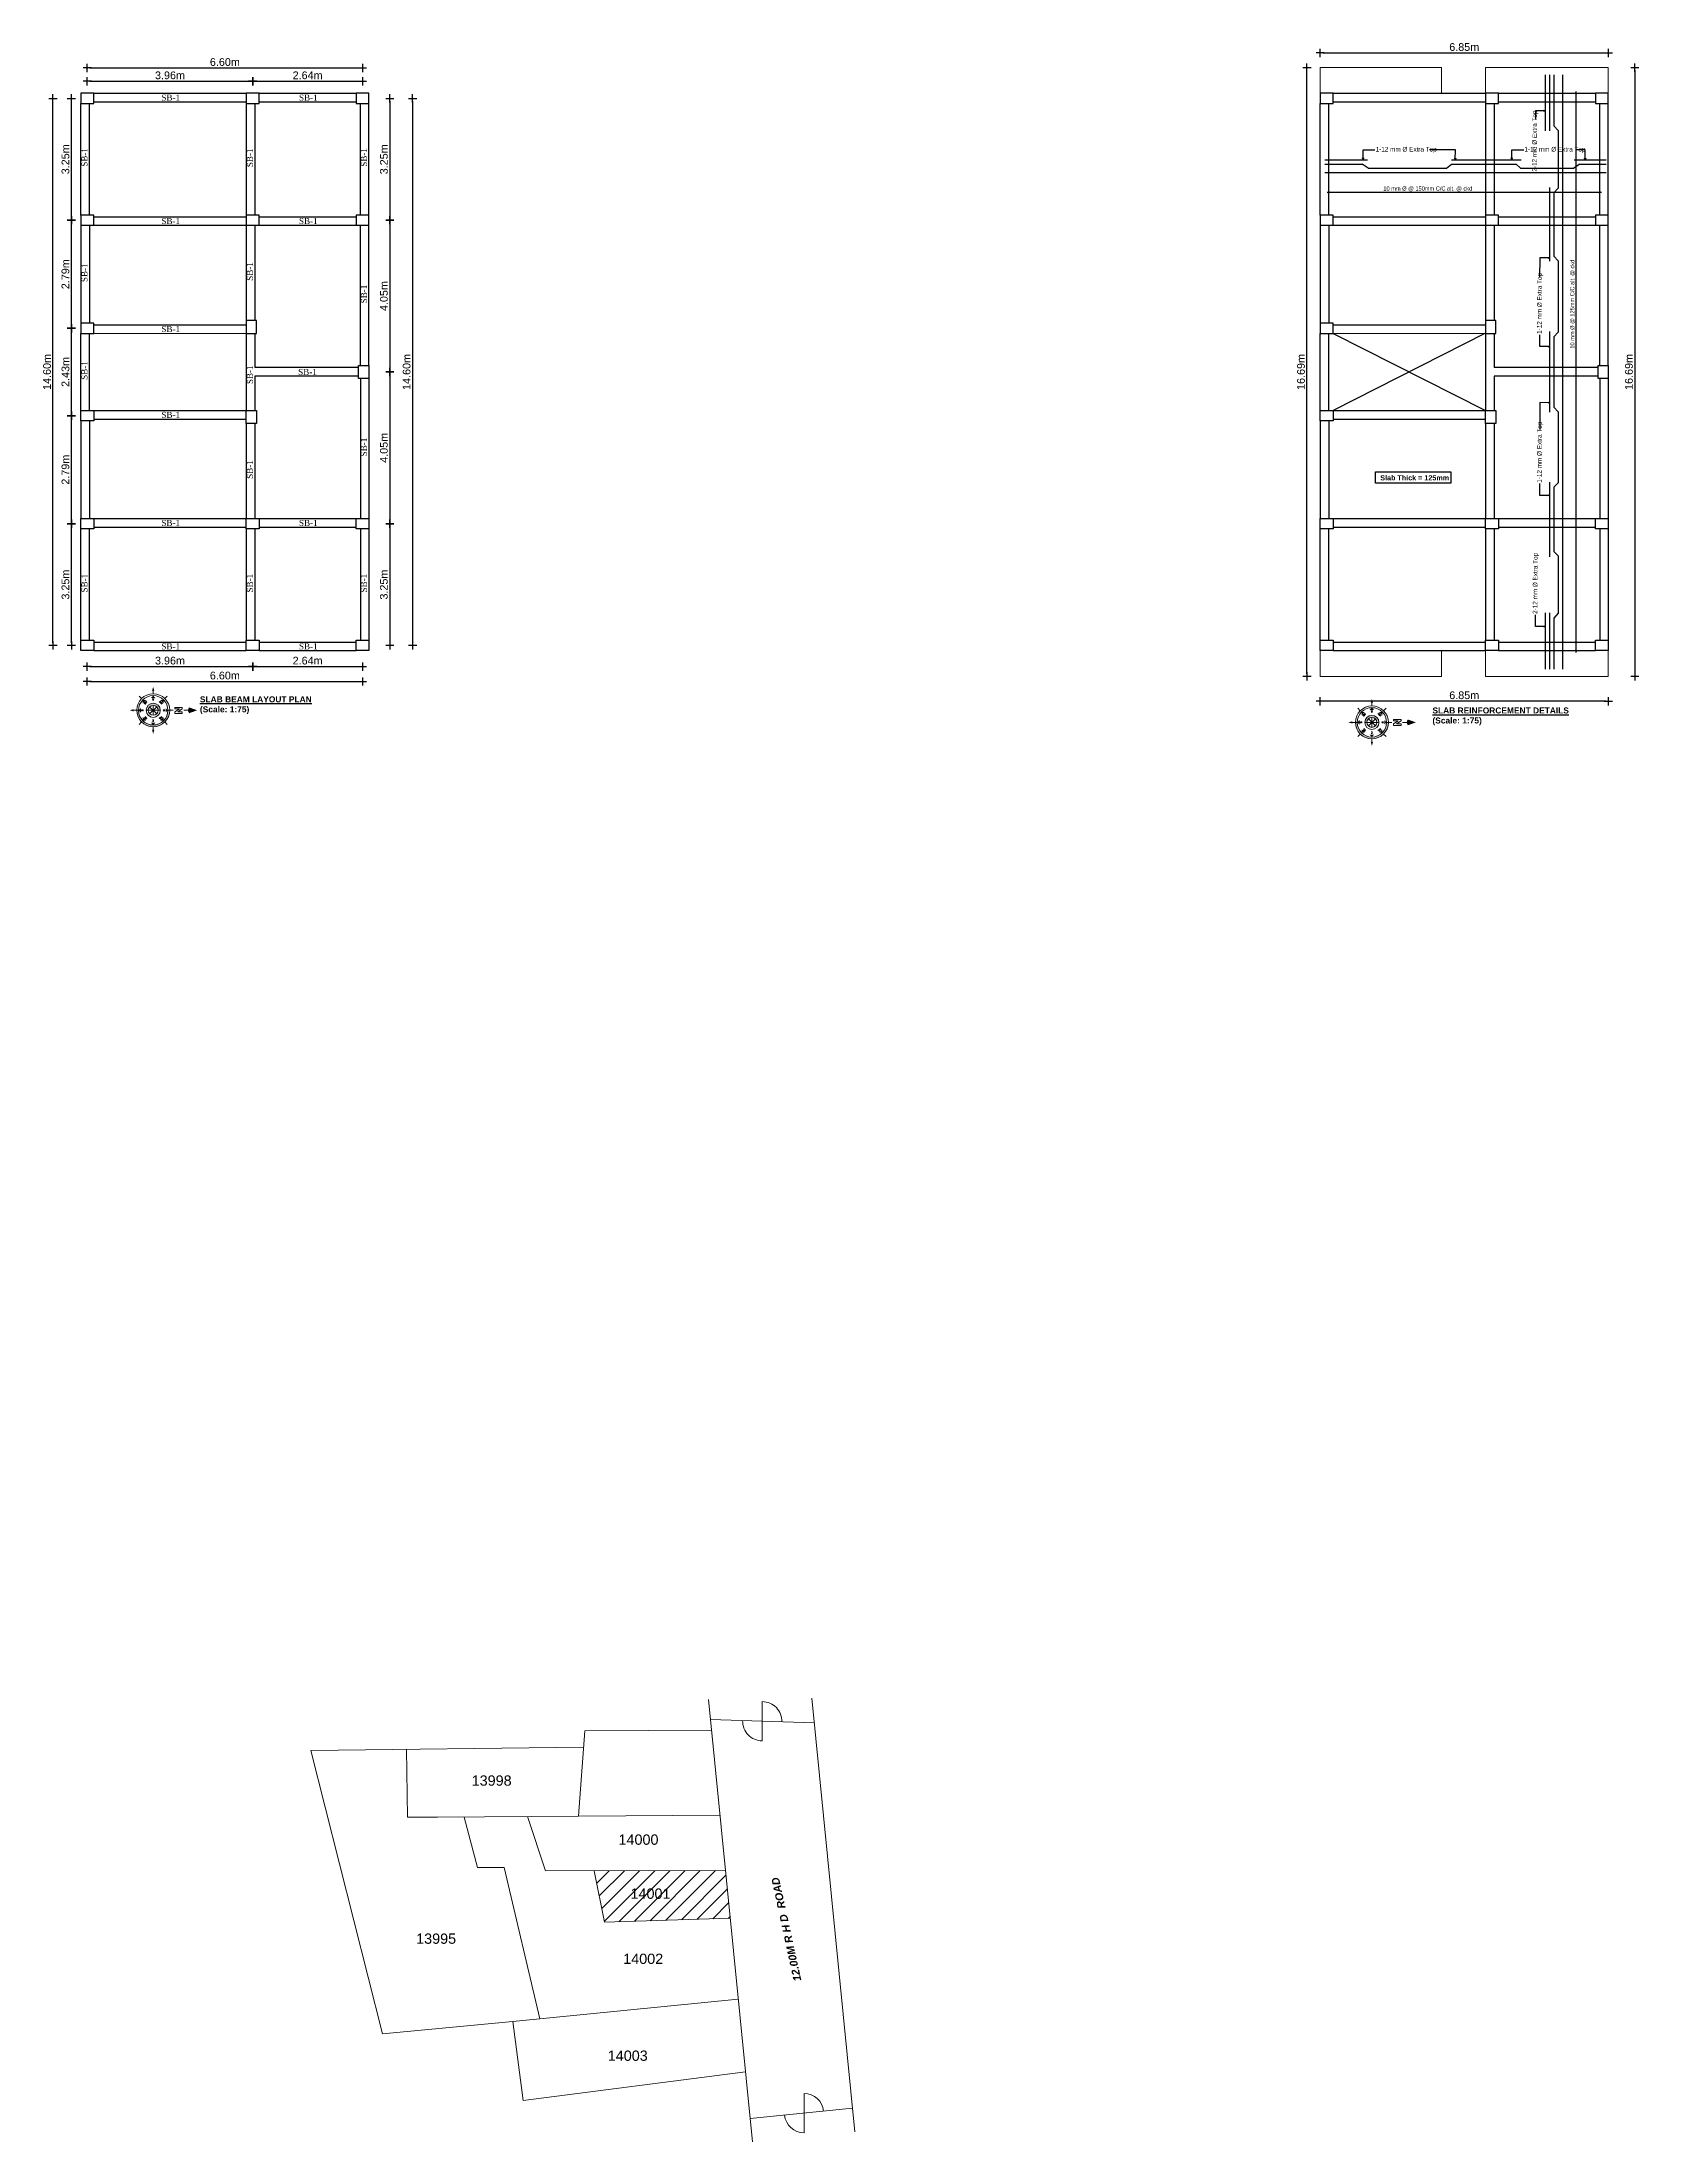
# Model space of a CAD drawing. Header units: inches. Extents: x -100787 to 3653, y -96809 to -8632.
# Drawn here: x -69954 to -68092, y -94004 to -91555 of the extents above; entities that cross this region are included whole.
import ezdxf
from ezdxf.enums import TextEntityAlignment as Align

# ---------------------------------------------------------------- set-up
doc = ezdxf.new("R2010")
doc.units = ezdxf.units.IN
doc.header["$MEASUREMENT"] = 0
doc.header["$PDMODE"] = 99
for name, color, linetype in [('CAPTION', 7, 'Continuous'), ('RCC', 6, 'Continuous'), ('Rod', 1, 'Continuous'), ('TEX', 7, 'Continuous'), ('wall', 3, 'Continuous')]:
    doc.layers.add(name, color=color, linetype=linetype)
for name, color, linetype, lineweight in [('Colour 09', 210, 'Continuous', 9), ('DIM', 7, 'Continuous', 15), ('SB', 5, 'Continuous', 13)]:
    doc.layers.add(name, color=color, linetype=linetype, lineweight=lineweight)
doc.styles.add('ARIAL', font='arial.ttf')
doc.styles.add('CAPTION', font='GOTHIC.TTF', dxfattribs={"height": 100})
doc.styles.add('DIMTXT', font='arial.ttf', dxfattribs={"height": 6})
doc.styles.add('ROMANS', font='romans')
doc.styles.get("Standard").update_dxf_attribs({"font": 'ARIALN.TTF'})
doc.dimstyles.new('3-8', dxfattribs={"dimscale": 1.5, "dimtxt": 6, "dimasz": 2, "dimexe": 0.18, "dimexo": 6, "dimgap": 0, "dimtad": 0, "dimdec": 0, "dimzin": 3, "dimdsep": 46, "dimlunit": 3, "dimtxsty": 'ARIAL', "dimblk": 'DD', "dimcen": 1, "dimse1": 1, "dimse2": 1, "dimclrd": 256, "dimclrt": 256, "dimadec": 0, "dimazin": 0, "dimtfac": 0.5, "dimtdec": 0, "dimtmove": 2, "dimatfit": 0, "dimfxl": 0.18, "dimtvp": 0.75, "dimfrac": 1, "dimtolj": 1, "dimtzin": 0, "dimarcsym": 0})
doc.dimstyles.new('_30', dxfattribs={"dimscale": 0.4, "dimtxt": 7, "dimasz": 5, "dimexe": 6, "dimexo": 2, "dimgap": 2, "dimtad": 1, "dimdec": 0, "dimzin": 3, "dimdsep": 46, "dimlunit": 3, "dimtxsty": 'Standard', "dimblk": 'OBLIQUE', "dimcen": 0, "dimdle": 5, "dimclrt": 7, "dimazin": 0, "dimtfac": 0.0375, "dimtdec": 0, "dimtofl": 0, "dimtmove": 0, "dimatfit": 3, "dimldrblk": 'OPEN30', "dimfxl": 6, "dimtvp": 0.8, "dimtolj": 1, "dimtzin": 0, "dimlwe": -1, "dimarcsym": 0})

# ---------------------------------------------------------------- blocks, each defined once
blk = doc.blocks.new('A$C154754DE')
at = {"layer": 'RCC'}
for p, q in [((0, 12), (15, 12)), ((0, 0), (0, 12)), ((15, 12), (15, 0)), ((15, 0), (0, 0))]:
    blk.add_line(p, q, dxfattribs=at)
blk = doc.blocks.new('_Oblique')
at = {"color": 0, "linetype": 'ByBlock', "lineweight": -2}
blk.add_line((-0.5, -0.5), (0.5, 0.5), dxfattribs=at)
blk = doc.blocks.new('_Open30')
at = {"color": 0, "linetype": 'ByBlock', "lineweight": -2}
for p, q in [((-1, 0.3), (0, 0)), ((0, 0), (-1, -0.3)), ((0, 0), (-1, 0))]:
    blk.add_line(p, q, dxfattribs=at)
blk = doc.blocks.new('*D600')
at = {"layer": 'Defpoints', "color": 0}
for p in [(-68453.4, -91714.1), (-68137.4, -91714.1), (-68137.4, -91730.4)]:
    blk.add_point(p, dxfattribs=at)
at = {"layer": 'DIM', "color": 0}
for p, q in [((-68453.4, -91714.9), (-68453.4, -91732.8)), ((-68137.4, -91714.9), (-68137.4, -91732.8))]:
    blk.add_line(p, q, dxfattribs=at)
at = {"layer": 'DIM', "color": 0, "lineweight": -2}
blk.add_line((-68455.4, -91730.4), (-68135.4, -91730.4), dxfattribs=at)
at = {"layer": 'DIM', "color": 0, "lineweight": -2, "xscale": 2, "yscale": 2, "zscale": 2, "rotation": 180}
blk.add_blockref('_Oblique', (-68453.4, -91730.4), dxfattribs=at)
at = {"layer": 'DIM', "color": 0, "lineweight": -2, "xscale": 2, "yscale": 2, "zscale": 2}
blk.add_blockref('_Oblique', (-68137.4, -91730.4), dxfattribs=at)
at = {"layer": 'DIM', "color": 7, "insert": (-68337.9, -91726.4), "char_height": 2.8, "attachment_point": 5}
blk.add_mtext('\\A1;{\\H1.714x;10 mm %%C @ 150mm C/C alt. @ ckd}', dxfattribs=at)
blk = doc.blocks.new('*D601')
at = {"layer": 'Defpoints', "color": 0}
for p in [(-68174.4, -91614.9), (-68164.9, -91614.9), (-68173.9, -92264.9)]:
    blk.add_point(p, dxfattribs=at)
at = {"layer": 'DIM', "color": 0}
for p, q in [((-68173.6, -91614.9), (-68162.5, -91614.9)), ((-68173.1, -92264.9), (-68162.5, -92264.9))]:
    blk.add_line(p, q, dxfattribs=at)
at = {"layer": 'DIM', "color": 0, "lineweight": -2}
blk.add_line((-68164.9, -92266.9), (-68164.9, -91612.9), dxfattribs=at)
at = {"layer": 'DIM', "color": 0, "lineweight": -2, "xscale": 2, "yscale": 2, "zscale": 2}
for p, rotation in [((-68164.9, -91614.9), 90), ((-68164.9, -92264.9), 270)]:
    blk.add_blockref('_Oblique', p, dxfattribs=dict(at, rotation=rotation))
at = {"layer": 'DIM', "color": 7, "insert": (-68168.9, -91860.9), "char_height": 2.8, "attachment_point": 5, "rotation": 90}
blk.add_mtext('\\A1;{\\H1.714x;10 mm %%C @ 125mm C/C alt. @ ckd}', dxfattribs=at)
blk = doc.blocks.new('DD')
for p, q in [((-1.6, 0), (1.6, 0)), ((0, 1.6), (0, -1.6))]:
    blk.add_line(p, q)
at = {"const_width": 0.3}
blk.add_lwpolyline([(-0.15, 0, 1), (0.15, 0, 1)], format="xyb", close=True, dxfattribs=at)
blk = doc.blocks.new('*D609')
at = {"layer": 'Defpoints', "color": 0}
for p in [(-68127.4, -91567.9), (-68463.4, -91584.9), (-68127.4, -91584.9)]:
    blk.add_point(p, dxfattribs=at)
at = {"layer": 'Rod', "lineweight": -2}
blk.add_line((-68460.4, -91567.9), (-68130.4, -91567.9), dxfattribs=at)
at = {"layer": 'Rod', "lineweight": -2, "xscale": 3, "yscale": 3, "zscale": 3, "rotation": 180}
blk.add_blockref('DD', (-68463.4, -91567.9), dxfattribs=at)
at = {"layer": 'Rod', "lineweight": -2, "xscale": 3, "yscale": 3, "zscale": 3}
blk.add_blockref('DD', (-68127.4, -91567.9), dxfattribs=at)
at = {"layer": 'Rod', "insert": (-68295.4, -91561), "char_height": 9, "attachment_point": 5, "style": 'ARIAL'}
blk.add_mtext('\\A1;6.85m', dxfattribs=at)
blk = doc.blocks.new('*D610')
at = {"layer": 'Defpoints', "color": 0}
for p in [(-68127.4, -91584.9), (-68127.4, -92294.9), (-68096.4, -92294.9)]:
    blk.add_point(p, dxfattribs=at)
at = {"layer": 'Rod', "lineweight": -2}
blk.add_line((-68096.4, -91587.9), (-68096.4, -92291.9), dxfattribs=at)
at = {"layer": 'Rod', "lineweight": -2, "xscale": 3, "yscale": 3, "zscale": 3}
for p, rotation in [((-68096.4, -91584.9), 90), ((-68096.4, -92294.9), 270)]:
    blk.add_blockref('DD', p, dxfattribs=dict(at, rotation=rotation))
at = {"layer": 'Rod', "insert": (-68103.3, -91939.9), "char_height": 9, "attachment_point": 5, "rotation": 90, "style": 'ARIAL'}
blk.add_mtext('\\A1;16.69m', dxfattribs=at)
blk = doc.blocks.new('*D611')
at = {"layer": 'Defpoints', "color": 0}
for p in [(-68463.4, -92294.9), (-68127.4, -92294.9), (-68463.4, -92323.9)]:
    blk.add_point(p, dxfattribs=at)
at = {"layer": 'Rod', "lineweight": -2}
blk.add_line((-68130.4, -92323.9), (-68460.4, -92323.9), dxfattribs=at)
at = {"layer": 'Rod', "lineweight": -2, "xscale": 3, "yscale": 3, "zscale": 3, "rotation": 180}
blk.add_blockref('DD', (-68463.4, -92323.9), dxfattribs=at)
at = {"layer": 'Rod', "lineweight": -2, "xscale": 3, "yscale": 3, "zscale": 3}
blk.add_blockref('DD', (-68127.4, -92323.9), dxfattribs=at)
at = {"layer": 'Rod', "insert": (-68295.4, -92317), "char_height": 9, "attachment_point": 5, "style": 'ARIAL'}
blk.add_mtext('\\A1;6.85m', dxfattribs=at)
blk = doc.blocks.new('*D592')
at = {"layer": 'Defpoints', "color": 0}
for p in [(-68478.9, -91584.9), (-68463.4, -91584.9), (-68463.4, -92294.9)]:
    blk.add_point(p, dxfattribs=at)
at = {"layer": 'Rod', "lineweight": -2}
blk.add_line((-68478.9, -92291.9), (-68478.9, -91587.9), dxfattribs=at)
at = {"layer": 'Rod', "lineweight": -2, "xscale": 3, "yscale": 3, "zscale": 3}
for p, rotation in [((-68478.9, -91584.9), 90), ((-68478.9, -92294.9), 270)]:
    blk.add_blockref('DD', p, dxfattribs=dict(at, rotation=rotation))
at = {"layer": 'Rod', "insert": (-68485.8, -91939.9), "char_height": 9, "attachment_point": 5, "rotation": 90, "style": 'ARIAL'}
blk.add_mtext('\\A1;16.69m', dxfattribs=at)
blk = doc.blocks.new('*D651')
at = {"layer": 'Defpoints', "color": 0}
for p in [(-69594.5, -91620.9), (-69594.5, -91762.9), (-69548.5, -91762.9)]:
    blk.add_point(p, dxfattribs=at)
at = {"layer": 'Rod', "lineweight": -2}
blk.add_line((-69548.5, -91623.9), (-69548.5, -91759.9), dxfattribs=at)
at = {"layer": 'Rod', "lineweight": -2, "xscale": 3, "yscale": 3, "zscale": 3}
for p, rotation in [((-69548.5, -91620.9), 90), ((-69548.5, -91762.9), 270)]:
    blk.add_blockref('DD', p, dxfattribs=dict(at, rotation=rotation))
at = {"layer": 'Rod', "insert": (-69555.4, -91691.9), "char_height": 9, "attachment_point": 5, "rotation": 90, "style": 'ARIAL'}
blk.add_mtext('\\A1;3.25m', dxfattribs=at)
blk = doc.blocks.new('*D652')
at = {"layer": 'Defpoints', "color": 0}
for p in [(-69594.5, -91762.9), (-69594.5, -91939.9), (-69548.5, -91939.9)]:
    blk.add_point(p, dxfattribs=at)
at = {"layer": 'Rod', "lineweight": -2}
blk.add_line((-69548.5, -91765.9), (-69548.5, -91936.9), dxfattribs=at)
at = {"layer": 'Rod', "lineweight": -2, "xscale": 3, "yscale": 3, "zscale": 3}
for p, rotation in [((-69548.5, -91762.9), 90), ((-69548.5, -91939.9), 270)]:
    blk.add_blockref('DD', p, dxfattribs=dict(at, rotation=rotation))
at = {"layer": 'Rod', "insert": (-69555.4, -91851.4), "char_height": 9, "attachment_point": 5, "rotation": 90, "style": 'ARIAL'}
blk.add_mtext('\\A1;4.05m', dxfattribs=at)
blk = doc.blocks.new('*D653')
at = {"layer": 'Defpoints', "color": 0}
for p in [(-69594.5, -91939.9), (-69594.5, -92116.9), (-69548.5, -92116.9)]:
    blk.add_point(p, dxfattribs=at)
at = {"layer": 'Rod', "lineweight": -2}
blk.add_line((-69548.5, -91942.9), (-69548.5, -92113.9), dxfattribs=at)
at = {"layer": 'Rod', "lineweight": -2, "xscale": 3, "yscale": 3, "zscale": 3}
for p, rotation in [((-69548.5, -91939.9), 90), ((-69548.5, -92116.9), 270)]:
    blk.add_blockref('DD', p, dxfattribs=dict(at, rotation=rotation))
at = {"layer": 'Rod', "insert": (-69555.4, -92028.4), "char_height": 9, "attachment_point": 5, "rotation": 90, "style": 'ARIAL'}
blk.add_mtext('\\A1;4.05m', dxfattribs=at)
blk = doc.blocks.new('*D654')
at = {"layer": 'Defpoints', "color": 0}
for p in [(-69594.5, -92116.9), (-69594.5, -92258.9), (-69548.5, -92258.9)]:
    blk.add_point(p, dxfattribs=at)
at = {"layer": 'Rod', "lineweight": -2}
blk.add_line((-69548.5, -92119.9), (-69548.5, -92255.9), dxfattribs=at)
at = {"layer": 'Rod', "lineweight": -2, "xscale": 3, "yscale": 3, "zscale": 3}
for p, rotation in [((-69548.5, -92116.9), 90), ((-69548.5, -92258.9), 270)]:
    blk.add_blockref('DD', p, dxfattribs=dict(at, rotation=rotation))
at = {"layer": 'Rod', "insert": (-69555.4, -92187.9), "char_height": 9, "attachment_point": 5, "rotation": 90, "style": 'ARIAL'}
blk.add_mtext('\\A1;3.25m', dxfattribs=at)
blk = doc.blocks.new('*D655')
at = {"layer": 'Defpoints', "color": 0}
for p in [(-69594.5, -91620.9), (-69594.5, -92258.9), (-69522, -92258.9)]:
    blk.add_point(p, dxfattribs=at)
at = {"layer": 'Rod', "lineweight": -2}
blk.add_line((-69522, -91623.9), (-69522, -92255.9), dxfattribs=at)
at = {"layer": 'Rod', "lineweight": -2, "xscale": 3, "yscale": 3, "zscale": 3}
for p, rotation in [((-69522, -91620.9), 90), ((-69522, -92258.9), 270)]:
    blk.add_blockref('DD', p, dxfattribs=dict(at, rotation=rotation))
at = {"layer": 'Rod', "insert": (-69528.9, -91939.9), "char_height": 9, "attachment_point": 5, "rotation": 90, "style": 'ARIAL'}
blk.add_mtext('\\A1;14.60m', dxfattribs=at)
blk = doc.blocks.new('*D662')
at = {"layer": 'Defpoints', "color": 0}
for p in [(-69919.9, -92116.9), (-69880.4, -92116.9), (-69880.4, -92258.9)]:
    blk.add_point(p, dxfattribs=at)
at = {"layer": 'Rod', "lineweight": -2}
blk.add_line((-69919.9, -92255.9), (-69919.9, -92119.9), dxfattribs=at)
at = {"layer": 'Rod', "lineweight": -2, "xscale": 3, "yscale": 3, "zscale": 3}
for p, rotation in [((-69919.9, -92116.9), 90), ((-69919.9, -92258.9), 270)]:
    blk.add_blockref('DD', p, dxfattribs=dict(at, rotation=rotation))
at = {"layer": 'Rod', "insert": (-69926.8, -92187.9), "char_height": 9, "attachment_point": 5, "rotation": 90, "style": 'ARIAL'}
blk.add_mtext('\\A1;3.25m', dxfattribs=at)
blk = doc.blocks.new('*D663')
at = {"layer": 'Defpoints', "color": 0}
for p in [(-69919.9, -91990.9), (-69880.4, -91990.9), (-69880.4, -92116.9)]:
    blk.add_point(p, dxfattribs=at)
at = {"layer": 'Rod', "lineweight": -2}
blk.add_line((-69919.9, -92113.9), (-69919.9, -91993.9), dxfattribs=at)
at = {"layer": 'Rod', "lineweight": -2, "xscale": 3, "yscale": 3, "zscale": 3}
for p, rotation in [((-69919.9, -91990.9), 90), ((-69919.9, -92116.9), 270)]:
    blk.add_blockref('DD', p, dxfattribs=dict(at, rotation=rotation))
at = {"layer": 'Rod', "insert": (-69926.8, -92053.9), "char_height": 9, "attachment_point": 5, "rotation": 90, "style": 'ARIAL'}
blk.add_mtext('\\A1;2.79m', dxfattribs=at)
blk = doc.blocks.new('*D664')
at = {"layer": 'Defpoints', "color": 0}
for p in [(-69919.9, -91888.9), (-69880.4, -91888.9), (-69880.4, -91990.9)]:
    blk.add_point(p, dxfattribs=at)
at = {"layer": 'Rod', "lineweight": -2}
blk.add_line((-69919.9, -91987.9), (-69919.9, -91891.9), dxfattribs=at)
at = {"layer": 'Rod', "lineweight": -2, "xscale": 3, "yscale": 3, "zscale": 3}
for p, rotation in [((-69919.9, -91888.9), 90), ((-69919.9, -91990.9), 270)]:
    blk.add_blockref('DD', p, dxfattribs=dict(at, rotation=rotation))
at = {"layer": 'Rod', "insert": (-69926.8, -91939.9), "char_height": 9, "attachment_point": 5, "rotation": 90, "style": 'ARIAL'}
blk.add_mtext('\\A1;2.43m', dxfattribs=at)
blk = doc.blocks.new('*D665')
at = {"layer": 'Defpoints', "color": 0}
for p in [(-69919.9, -91762.9), (-69880.4, -91762.9), (-69880.4, -91888.9)]:
    blk.add_point(p, dxfattribs=at)
at = {"layer": 'Rod', "lineweight": -2}
blk.add_line((-69919.9, -91885.9), (-69919.9, -91765.9), dxfattribs=at)
at = {"layer": 'Rod', "lineweight": -2, "xscale": 3, "yscale": 3, "zscale": 3}
for p, rotation in [((-69919.9, -91762.9), 90), ((-69919.9, -91888.9), 270)]:
    blk.add_blockref('DD', p, dxfattribs=dict(at, rotation=rotation))
at = {"layer": 'Rod', "insert": (-69926.8, -91825.9), "char_height": 9, "attachment_point": 5, "rotation": 90, "style": 'ARIAL'}
blk.add_mtext('\\A1;2.79m', dxfattribs=at)
blk = doc.blocks.new('*D666')
at = {"layer": 'Defpoints', "color": 0}
for p in [(-69919.9, -91620.9), (-69880.4, -91620.9), (-69880.4, -91762.9)]:
    blk.add_point(p, dxfattribs=at)
at = {"layer": 'Rod', "lineweight": -2}
blk.add_line((-69919.9, -91759.9), (-69919.9, -91623.9), dxfattribs=at)
at = {"layer": 'Rod', "lineweight": -2, "xscale": 3, "yscale": 3, "zscale": 3}
for p, rotation in [((-69919.9, -91620.9), 90), ((-69919.9, -91762.9), 270)]:
    blk.add_blockref('DD', p, dxfattribs=dict(at, rotation=rotation))
at = {"layer": 'Rod', "insert": (-69926.8, -91691.9), "char_height": 9, "attachment_point": 5, "rotation": 90, "style": 'ARIAL'}
blk.add_mtext('\\A1;3.25m', dxfattribs=at)
blk = doc.blocks.new('*D667')
at = {"layer": 'Defpoints', "color": 0}
for p in [(-69941.4, -91620.9), (-69905.9, -91620.9), (-69905.9, -92258.9)]:
    blk.add_point(p, dxfattribs=at)
at = {"layer": 'Rod', "lineweight": -2}
blk.add_line((-69941.4, -92255.9), (-69941.4, -91623.9), dxfattribs=at)
at = {"layer": 'Rod', "lineweight": -2, "xscale": 3, "yscale": 3, "zscale": 3}
for p, rotation in [((-69941.4, -91620.9), 90), ((-69941.4, -92258.9), 270)]:
    blk.add_blockref('DD', p, dxfattribs=dict(at, rotation=rotation))
at = {"layer": 'Rod', "insert": (-69948.3, -91939.9), "char_height": 9, "attachment_point": 5, "rotation": 90, "style": 'ARIAL'}
blk.add_mtext('\\A1;14.60m', dxfattribs=at)
blk = doc.blocks.new('*D672')
at = {"layer": 'Defpoints', "color": 0}
for p in [(-69708.4, -91600.9), (-69901.4, -91659.9), (-69708.4, -91659.9)]:
    blk.add_point(p, dxfattribs=at)
at = {"layer": 'Rod', "lineweight": -2}
blk.add_line((-69898.4, -91600.9), (-69711.4, -91600.9), dxfattribs=at)
at = {"layer": 'Rod', "lineweight": -2, "xscale": 3, "yscale": 3, "zscale": 3, "rotation": 180}
blk.add_blockref('DD', (-69901.4, -91600.9), dxfattribs=at)
at = {"layer": 'Rod', "lineweight": -2, "xscale": 3, "yscale": 3, "zscale": 3}
blk.add_blockref('DD', (-69708.4, -91600.9), dxfattribs=at)
at = {"layer": 'Rod', "insert": (-69804.9, -91594), "char_height": 9, "attachment_point": 5, "style": 'ARIAL'}
blk.add_mtext('\\A1;3.96m', dxfattribs=at)
blk = doc.blocks.new('*D673')
at = {"layer": 'Defpoints', "color": 0}
for p in [(-69580.4, -91600.9), (-69708.4, -91659.9), (-69580.4, -91659.9)]:
    blk.add_point(p, dxfattribs=at)
at = {"layer": 'Rod', "lineweight": -2}
blk.add_line((-69705.4, -91600.9), (-69583.4, -91600.9), dxfattribs=at)
at = {"layer": 'Rod', "lineweight": -2, "xscale": 3, "yscale": 3, "zscale": 3, "rotation": 180}
blk.add_blockref('DD', (-69708.4, -91600.9), dxfattribs=at)
at = {"layer": 'Rod', "lineweight": -2, "xscale": 3, "yscale": 3, "zscale": 3}
blk.add_blockref('DD', (-69580.4, -91600.9), dxfattribs=at)
at = {"layer": 'Rod', "insert": (-69644.4, -91594), "char_height": 9, "attachment_point": 5, "style": 'ARIAL'}
blk.add_mtext('\\A1;2.64m', dxfattribs=at)
blk = doc.blocks.new('*D671')
at = {"layer": 'Defpoints', "color": 0}
for p in [(-69580.4, -91585.4), (-69901.4, -91659.9), (-69580.4, -91659.9)]:
    blk.add_point(p, dxfattribs=at)
at = {"layer": 'Rod', "lineweight": -2}
blk.add_line((-69898.4, -91585.4), (-69583.4, -91585.4), dxfattribs=at)
at = {"layer": 'Rod', "lineweight": -2, "xscale": 3, "yscale": 3, "zscale": 3, "rotation": 180}
blk.add_blockref('DD', (-69901.4, -91585.4), dxfattribs=at)
at = {"layer": 'Rod', "lineweight": -2, "xscale": 3, "yscale": 3, "zscale": 3}
blk.add_blockref('DD', (-69580.4, -91585.4), dxfattribs=at)
at = {"layer": 'Rod', "insert": (-69740.9, -91578.5), "char_height": 9, "attachment_point": 5, "style": 'ARIAL'}
blk.add_mtext('\\A1;6.60m', dxfattribs=at)
blk = doc.blocks.new('*D677')
at = {"layer": 'Defpoints', "color": 0}
for p in [(-69708.4, -92283.5), (-69901.4, -92342.5), (-69708.4, -92342.5)]:
    blk.add_point(p, dxfattribs=at)
at = {"layer": 'Rod', "lineweight": -2}
blk.add_line((-69898.4, -92283.5), (-69711.4, -92283.5), dxfattribs=at)
at = {"layer": 'Rod', "lineweight": -2, "xscale": 3, "yscale": 3, "zscale": 3, "rotation": 180}
blk.add_blockref('DD', (-69901.4, -92283.5), dxfattribs=at)
at = {"layer": 'Rod', "lineweight": -2, "xscale": 3, "yscale": 3, "zscale": 3}
blk.add_blockref('DD', (-69708.4, -92283.5), dxfattribs=at)
at = {"layer": 'Rod', "insert": (-69804.9, -92276.6), "char_height": 9, "attachment_point": 5, "style": 'ARIAL'}
blk.add_mtext('\\A1;3.96m', dxfattribs=at)
blk = doc.blocks.new('*D678')
at = {"layer": 'Defpoints', "color": 0}
for p in [(-69580.4, -92283.5), (-69708.4, -92342.5), (-69580.4, -92342.5)]:
    blk.add_point(p, dxfattribs=at)
at = {"layer": 'Rod', "lineweight": -2}
blk.add_line((-69705.4, -92283.5), (-69583.4, -92283.5), dxfattribs=at)
at = {"layer": 'Rod', "lineweight": -2, "xscale": 3, "yscale": 3, "zscale": 3, "rotation": 180}
blk.add_blockref('DD', (-69708.4, -92283.5), dxfattribs=at)
at = {"layer": 'Rod', "lineweight": -2, "xscale": 3, "yscale": 3, "zscale": 3}
blk.add_blockref('DD', (-69580.4, -92283.5), dxfattribs=at)
at = {"layer": 'Rod', "insert": (-69644.4, -92276.6), "char_height": 9, "attachment_point": 5, "style": 'ARIAL'}
blk.add_mtext('\\A1;2.64m', dxfattribs=at)
blk = doc.blocks.new('*D679')
at = {"layer": 'Defpoints', "color": 0}
for p in [(-69580.4, -92300.9), (-69901.4, -92342.5), (-69580.4, -92342.5)]:
    blk.add_point(p, dxfattribs=at)
at = {"layer": 'Rod', "lineweight": -2}
blk.add_line((-69898.4, -92300.9), (-69583.4, -92300.9), dxfattribs=at)
at = {"layer": 'Rod', "lineweight": -2, "xscale": 3, "yscale": 3, "zscale": 3, "rotation": 180}
blk.add_blockref('DD', (-69901.4, -92300.9), dxfattribs=at)
at = {"layer": 'Rod', "lineweight": -2, "xscale": 3, "yscale": 3, "zscale": 3}
blk.add_blockref('DD', (-69580.4, -92300.9), dxfattribs=at)
at = {"layer": 'Rod', "insert": (-69740.9, -92294), "char_height": 9, "attachment_point": 5, "style": 'ARIAL'}
blk.add_mtext('\\A1;6.60m', dxfattribs=at)
blk = doc.blocks.new('Anno_North_J_Metric')
at = {"linetype": 'ByBlock', "lineweight": -2}
h = blk.add_hatch(color=0, dxfattribs=at)
h.paths.add_polyline_path([(-4.17, 0), (-4.68, 0, 1), (4.68, 0), (4.17, 0, -1)])
h.paths.add_polyline_path([(1.41, 0), (2, 0, 1), (-2, 0), (-1.41, 0, -1)])
at = {"color": 0, "linetype": 'ByBlock', "lineweight": -2}
for p, q in [((-4.68, 0), (-5.67, 0)), ((-4.68, 0), (-4.17, 0)), ((-3.31, 3.31), (-4.01, 4.01)), ((-1.41, 0), (-2, 0)), ((-1.41, 0), (1.41, 0)), ((1.41, 0), (-1.41, 0)), ((-1, 1), (1, -1)), ((-1, -1), (1, 1)), ((1, -1), (-1, 1)), ((1, 1), (-1, -1)), ((0, 4.68), (0, 5.67)), ((0, 1.41), (0, -1.41)), ((0, -1.41), (0, 1.41)), ((1.41, 0), (2, 0)), ((3.31, 3.31), (4.01, 4.01)), ((4.68, 0), (4.17, 0)), ((4.68, 0), (5.67, 0)), ((6.17, 0.4), (6.17, 0.82)), ((6.17, 0.82), (8.27, 0.82)), ((7.43, 0.4), (6.17, 0.4)), ((6.17, -0.44), (7.43, 0.4)), ((8.27, 0.4), (7.01, -0.44)), ((8.27, 0.82), (8.27, 0.4)), ((8.67, 0), (9.83, 0)), ((-3.31, -3.31), (-4.01, -4.01)), ((0, -4.68), (0, -5.67)), ((3.31, -3.31), (4.01, -4.01)), ((6.17, -0.86), (6.17, -0.44)), ((8.27, -0.86), (6.17, -0.86)), ((7.01, -0.44), (8.27, -0.44)), ((8.27, -0.44), (8.27, -0.86))]:
    blk.add_line(p, q, dxfattribs=at)
for radius in [4.68, 4.17, 2, 1.41]:
    blk.add_circle((0, 0), radius, dxfattribs=at)
for points in [[(-0.33, 5.5), (0, 5.67), (0, 6.67)], [(0, 6.67), (0.33, 5.5), (0, 5.67)], [(-6.67, 0), (-5.5, 0.33), (-5.67, 0)], [(-5.5, -0.33), (-5.67, 0), (-6.67, 0)], [(-4.17, 0), (-3.5, 0.67), (-3.5, -0.67)], [(-2.95, 2.95), (-2, 2.95), (-2.95, 2)], [(0, 4.17), (0.67, 3.5), (-0.67, 3.5)], [(2.95, 2.95), (2.95, 2), (2, 2.95)], [(4.17, 0), (3.5, -0.67), (3.5, 0.67)], [(12.5, 0), (10.17, 0.83), (9.83, 0)], [(9.83, 0), (10.17, -0.83), (12.5, 0)], [(-2.95, -2.95), (-2.95, -2), (-2, -2.95)], [(0, -4.17), (-0.67, -3.5), (0.67, -3.5)], [(0, -6.67), (-0.33, -5.5), (0, -5.67)], [(0.33, -5.5), (0, -5.67), (0, -6.67)], [(2.95, -2.95), (2, -2.95), (2.95, -2)]]:
    blk.add_solid(points, dxfattribs=at)
at = {"color": 0, "linetype": 'ByBlock', "lineweight": -2, "style": 'ROMANS'}
for s, rotation, p in [('S', 270, (-3.33, 0)), ('SW', 45, (-2, 2)), ('NW', 315, (2, 2)), ('N', 270, (2.83, 0)), ('SE', 135, (-2, -2)), ('E', 180, (0, -2.67)), ('NE', 225, (2, -2))]:
    blk.add_text(s, height=0.5, rotation=rotation, dxfattribs=at).set_placement(p, align=Align.CENTER)
blk.add_text('W', height=0.5, dxfattribs=at).set_placement((0, 2.83), align=Align.CENTER)

msp = doc.modelspace()

# ---------------------------------------------------------------- hatches: boundary and pattern name
at = {"layer": 'Colour 09'}
h = msp.add_hatch(dxfattribs=at)
h.set_pattern_fill('ANSI31', color=256, scale=100, style=0)
h.paths.add_polyline_path([(-69157.14, -93687.67), (-69310, -93687.91), (-69298, -93748), (-69151.63, -93743.11)])
h.paths.add_polyline_path([(-69265.9, -93705.55), (-69218.19, -93705.55), (-69218.19, -93723.8), (-69265.9, -93723.8)], flags=24)

# ---------------------------------------------------------------- linework, layer by layer
for p, q in [((-69177, -93488), (-69125.66, -94004.21)), ((-69114.14, -93490.61), (-69114.14, -93536.37)), ((-69056.5, -93486.5), (-69006.19, -93992.33)), ((-69328.29, -93624.23), (-69321, -93524.5)), ((-69321, -93524.5), (-69173.42, -93523.99)), ((-69174.67, -93511.47), (-69053.61, -93515.51)), ((-69640.5, -93547.5), (-69322.42, -93543.88)), ((-69557, -93878), (-69640.5, -93547.5)), ((-69528, -93625.5), (-69528.9, -93546.23)), ((-69493, -93625.5), (-69528, -93625.5)), ((-69493, -93625.5), (-69163.58, -93622.96)), ((-69446.25, -93684), (-69461.75, -93625.5)), ((-69388.04, -93624.69), (-69367, -93688)), ((-69318.48, -93624.15), (-69318.48, -93624.15)), ((-69415, -93684), (-69446.25, -93684)), ((-69373.69, -93860.63), (-69415, -93684)), ((-69367, -93688), (-69157.14, -93687.67)), ((-69310, -93687.91), (-69298, -93748)), ((-69298, -93748), (-69151.63, -93743.11)), ((-69404.95, -93863.73), (-69142.23, -93837.6)), ((-69404.95, -93863.73), (-69557, -93878)), ((-69393, -93956), (-69404.95, -93863.73)), ((-69133.79, -93922.43), (-69393, -93956)), ((-69065.29, -93947.63), (-69065.29, -93993.39)), ((-69128.39, -93976.79), (-69008.92, -93964.91))]:
    msp.add_line(p, q, dxfattribs=at)
for centre, start, end in [((-69114.14, -93513.49), 358.08633, 90), ((-69114.14, -93513.49), 178.08633, 270), ((-69065.29, -93970.51), 5.67982, 90), ((-69065.29, -93970.51), 185.67982, 270)]:
    msp.add_arc(centre, 22.88, start, end, dxfattribs=at)
at = {"layer": 'Rod'}
for p, q in [((-68200.88, -91593.38), (-68200.88, -91658.88)), ((-68195.88, -91593.38), (-68195.88, -91658.88)), ((-68190.88, -91593.38), (-68190.88, -91652.88)), ((-68180.88, -91593.38), (-68180.88, -92286.38)), ((-68185.88, -91658.38), (-68190.88, -91652.88)), ((-68185.88, -91658.38), (-68185.88, -91725.38)), ((-68457.88, -91692.38), (-68408.38, -91692.38)), ((-68310.38, -91692.38), (-68228.88, -91692.38)), ((-68167.38, -91692.38), (-68129.88, -91692.38)), ((-68457.88, -91697.38), (-68414.38, -91697.38)), ((-68457.88, -91707.38), (-68129.88, -91707.38)), ((-68407.64, -91702.38), (-68414.38, -91697.38)), ((-68407.64, -91702.38), (-68316.16, -91702.38)), ((-68316.16, -91702.38), (-68310.38, -91697.38)), ((-68310.38, -91697.38), (-68234.88, -91697.38)), ((-68229.66, -91702.38), (-68234.88, -91697.38)), ((-68229.66, -91702.38), (-68168.14, -91702.38)), ((-68168.14, -91702.38), (-68161.38, -91697.38)), ((-68161.38, -91697.38), (-68129.88, -91697.38)), ((-68195.88, -91724.88), (-68195.88, -91810.88)), ((-68185.88, -91725.38), (-68190.88, -91730.88)), ((-68190.88, -91730.88), (-68190.88, -91804.88)), ((-68185.88, -91810.38), (-68190.88, -91804.88)), ((-68185.88, -91810.38), (-68185.88, -91893.38)), ((-68270.42, -91894.81), (-68448.38, -91984.88)), ((-68448.38, -91894.88), (-68270.42, -91984.88)), ((-68195.88, -91892.88), (-68195.88, -91986.88)), ((-68185.88, -91893.38), (-68190.88, -91898.88)), ((-68190.88, -91898.88), (-68190.88, -91980.88)), ((-68185.88, -91986.38), (-68190.88, -91980.88)), ((-68185.88, -91986.38), (-68185.88, -92069.39)), ((-68195.88, -92068.38), (-68195.88, -92155.38)), ((-68185.88, -92069.39), (-68190.88, -92074.38)), ((-68190.88, -92074.38), (-68190.88, -92149.38)), ((-68185.88, -92154.39), (-68190.88, -92149.38)), ((-68185.88, -92154.39), (-68185.88, -92221.38)), ((-68200.88, -92220.88), (-68200.88, -92286.38)), ((-68195.88, -92220.88), (-68195.88, -92286.38)), ((-68185.88, -92221.38), (-68190.88, -92226.88)), ((-68190.88, -92226.88), (-68190.88, -92286.38))]:
    msp.add_line(p, q, dxfattribs=at)
at = {"layer": 'SB'}
for p, q in [((-68463.38, -91614.88), (-68463.38, -91584.88)), ((-68463.38, -91584.88), (-68321.86, -91584.88)), ((-68321.86, -91614.88), (-68321.86, -91584.88)), ((-68270.42, -91584.88), (-68127.38, -91584.88)), ((-68270.42, -91614.88), (-68270.42, -91584.88)), ((-68127.38, -91614.88), (-68127.38, -91584.88)), ((-68463.38, -92264.88), (-68463.38, -92294.88)), ((-68321.86, -92264.88), (-68321.86, -92294.88)), ((-68270.42, -92264.88), (-68270.42, -92294.88)), ((-68127.38, -92264.88), (-68127.38, -92294.88)), ((-68463.38, -92294.88), (-68321.86, -92294.88)), ((-68270.42, -92294.88), (-68127.38, -92294.88))]:
    msp.add_line(p, q, dxfattribs=at)
at = {"layer": 'TEX'}
msp.add_lwpolyline([(-68398.94, -92056.4), (-68311, -92056.4), (-68311, -92069.57), (-68398.94, -92069.57)], close=True, dxfattribs=at)
at = {"layer": 'wall'}
for p, q in [((-69893.88, -91614.88), (-69715.92, -91614.88)), ((-69700.92, -91614.88), (-69587.88, -91614.88)), ((-68448.38, -91614.88), (-68270.42, -91614.88)), ((-68255.42, -91614.88), (-68142.38, -91614.88)), ((-69908.88, -91756.88), (-69908.88, -91626.88)), ((-69898.88, -91756.88), (-69898.88, -91626.88)), ((-69893.88, -91624.88), (-69715.92, -91624.88)), ((-69715.92, -91626.88), (-69715.92, -91756.88)), ((-69705.92, -91626.88), (-69705.92, -91756.88)), ((-69700.92, -91624.88), (-69587.88, -91624.88)), ((-69582.88, -91756.88), (-69582.88, -91626.88)), ((-69572.88, -91756.88), (-69572.88, -91626.88)), ((-68463.38, -91756.88), (-68463.38, -91626.88)), ((-68453.38, -91756.88), (-68453.38, -91626.88)), ((-68448.38, -91624.88), (-68270.42, -91624.88)), ((-68270.42, -91626.88), (-68270.42, -91756.88)), ((-68260.42, -91626.88), (-68260.42, -91756.88)), ((-68255.42, -91624.88), (-68142.38, -91624.88)), ((-68137.38, -91756.88), (-68137.38, -91626.88)), ((-68127.38, -91756.88), (-68127.38, -91626.88)), ((-69908.88, -91768.88), (-69908.88, -91882.88)), ((-69898.88, -91768.89), (-69898.88, -91882.88)), ((-69893.88, -91758.88), (-69715.92, -91758.88)), ((-69893.88, -91768.88), (-69715.92, -91768.88)), ((-69715.92, -91768.88), (-69715.92, -91879.88)), ((-69705.92, -91768.88), (-69705.92, -91879.88)), ((-69700.92, -91758.88), (-69587.88, -91758.88)), ((-69700.92, -91768.88), (-69587.88, -91768.88)), ((-69582.88, -91932.38), (-69582.88, -91768.88)), ((-69572.88, -91932.38), (-69572.88, -91768.88)), ((-68463.38, -91768.88), (-68463.38, -91882.88)), ((-68453.38, -91768.89), (-68453.38, -91882.88)), ((-68448.38, -91758.88), (-68270.42, -91758.88)), ((-68448.38, -91768.88), (-68270.42, -91768.88)), ((-68270.42, -91768.88), (-68270.42, -91879.88)), ((-68260.42, -91768.88), (-68260.42, -91879.88)), ((-68255.42, -91758.88), (-68142.38, -91758.88)), ((-68255.42, -91768.88), (-68142.38, -91768.88)), ((-68137.38, -91932.38), (-68137.38, -91768.88)), ((-68127.38, -91932.38), (-68127.38, -91768.88)), ((-69893.89, -91884.88), (-69715.92, -91884.81)), ((-68448.39, -91884.88), (-68270.42, -91884.81)), ((-69908.88, -91984.88), (-69908.88, -91894.88)), ((-69898.88, -91984.88), (-69898.88, -91894.88)), ((-69893.88, -91894.88), (-69715.92, -91894.81)), ((-69715.92, -91894.81), (-69715.92, -91984.88)), ((-69705.92, -91894.81), (-69705.92, -91934.88)), ((-68463.38, -91984.88), (-68463.38, -91894.88)), ((-68453.38, -91984.88), (-68453.38, -91894.88)), ((-68448.38, -91894.88), (-68270.42, -91894.81)), ((-68270.42, -91894.81), (-68270.42, -91984.88)), ((-68260.42, -91894.81), (-68260.42, -91934.88)), ((-69715.92, -91934.88), (-69715.92, -91934.88)), ((-69584.88, -91934.88), (-69705.92, -91934.88)), ((-68270.42, -91934.88), (-68270.42, -91934.88)), ((-68139.38, -91934.88), (-68260.42, -91934.88)), ((-69705.92, -91944.88), (-69705.92, -91984.88)), ((-69584.88, -91944.88), (-69705.92, -91944.88)), ((-69582.89, -91947.38), (-69582.88, -92110.88)), ((-69572.89, -91947.38), (-69572.88, -92110.88)), ((-68260.42, -91944.88), (-68260.42, -91984.88)), ((-68139.38, -91944.88), (-68260.42, -91944.88)), ((-68137.39, -91947.38), (-68137.38, -92110.88)), ((-68127.39, -91947.38), (-68127.38, -92110.88)), ((-69893.88, -91984.88), (-69715.92, -91984.88)), ((-68448.38, -91984.88), (-68270.42, -91984.88)), ((-69908.88, -91996.88), (-69908.93, -92110.88)), ((-69898.88, -91996.89), (-69898.93, -92110.88)), ((-69893.88, -91994.88), (-69715.92, -91994.88)), ((-69715.92, -91999.88), (-69715.92, -92110.89)), ((-69705.92, -91999.88), (-69705.92, -92110.89)), ((-68463.38, -91996.88), (-68463.43, -92110.88)), ((-68453.38, -91996.89), (-68453.43, -92110.88)), ((-68448.38, -91994.88), (-68270.42, -91994.88)), ((-68270.42, -91999.88), (-68270.42, -92110.89)), ((-68260.42, -91999.88), (-68260.42, -92110.89)), ((-69893.88, -92110.89), (-69715.92, -92110.89)), ((-69700.92, -92110.89), (-69587.88, -92110.89)), ((-68448.38, -92110.89), (-68270.42, -92110.89)), ((-68255.42, -92110.89), (-68142.38, -92110.89)), ((-69908.88, -92252.88), (-69908.88, -92122.88)), ((-69898.88, -92252.88), (-69898.88, -92122.88)), ((-69893.88, -92120.89), (-69715.92, -92120.89)), ((-69715.92, -92122.88), (-69715.92, -92252.88)), ((-69705.92, -92122.88), (-69705.92, -92252.88)), ((-69700.92, -92120.89), (-69587.88, -92120.89)), ((-69582.88, -92122.88), (-69582.88, -92252.88)), ((-69572.88, -92122.88), (-69572.88, -92252.88)), ((-68463.38, -92252.88), (-68463.38, -92122.88)), ((-68453.38, -92252.88), (-68453.38, -92122.88)), ((-68448.38, -92120.89), (-68270.42, -92120.89)), ((-68270.42, -92122.88), (-68270.42, -92252.88)), ((-68260.42, -92122.88), (-68260.42, -92252.88)), ((-68255.42, -92120.89), (-68142.38, -92120.89)), ((-68137.38, -92122.88), (-68137.38, -92252.88)), ((-68127.38, -92122.88), (-68127.38, -92252.88)), ((-69893.88, -92254.88), (-69715.92, -92254.88)), ((-69700.92, -92254.88), (-69587.88, -92254.88)), ((-68448.38, -92254.88), (-68270.42, -92254.88)), ((-68255.42, -92254.88), (-68142.38, -92254.88)), ((-69893.88, -92264.88), (-69715.92, -92264.88)), ((-69700.92, -92264.88), (-69587.88, -92264.88)), ((-68448.38, -92264.88), (-68270.42, -92264.88)), ((-68255.42, -92264.88), (-68142.38, -92264.88))]:
    msp.add_line(p, q, dxfattribs=at)

# ---------------------------------------------------------------- block references
at = {"layer": 'DIM', "ltscale": 500000, "xscale": 4.107415312464582, "yscale": 4.107415312464582, "zscale": 4.107415327752908}
for p in [(-69824.5, -92334.5), (-68403.11, -92348.58)]:
    msp.add_blockref('Anno_North_J_Metric', p, dxfattribs=at)
at = {"layer": 'RCC', "xscale": -1}
for p, rotation in [((-69908.88, -91614.88), 180), ((-69715.92, -91614.88), 180), ((-69587.88, -91614.88), 180), ((-68463.38, -91614.88), 180), ((-68270.42, -91614.88), 180), ((-68142.38, -91614.88), 180), ((-69908.88, -91756.88), 180.0249999999743), ((-69715.92, -91756.88), 180), ((-69587.88, -91756.88), 180), ((-68463.38, -91756.88), 180.0249999999743), ((-68270.42, -91756.88), 180), ((-68142.38, -91756.88), 180), ((-69908.88, -91882.88), 180), ((-69715.92, -91894.88), 270.0248705738387), ((-68463.38, -91882.88), 180), ((-68270.42, -91894.88), 270.0248705738387)]:
    msp.add_blockref('A$C154754DE', p, dxfattribs=dict(at, rotation=rotation))
at = {"layer": 'RCC'}
for p, rotation in [((-69584.88, -91932.38), 269.9751294261613), ((-68139.38, -91932.38), 269.9751294261613), ((-69715.92, -91984.88), 269.9751294261613), ((-68270.42, -91984.88), 269.9751294261613), ((-69908.88, -92122.88), 359.9749999994004), ((-68463.38, -92122.88), 359.9749999994004)]:
    msp.add_blockref('A$C154754DE', p, dxfattribs=dict(at, rotation=rotation))
for p in [(-69908.88, -91996.88), (-68463.38, -91996.88), (-69715.92, -92122.88), (-69587.88, -92122.88), (-68270.42, -92122.88), (-68142.38, -92122.88), (-69908.88, -92264.88), (-69715.92, -92264.88), (-69587.88, -92264.88), (-68463.38, -92264.88), (-68270.42, -92264.88), (-68142.38, -92264.88)]:
    msp.add_blockref('A$C154754DE', p, dxfattribs=at)

# ---------------------------------------------------------------- texts
at = {"layer": 'CAPTION', "ltscale": 2, "char_height": 5.4, "attachment_point": 1, "rotation": 89.74914}
for s, insert in [('2-12 mm %%C Extra Top', (-68216.3, -91706.14)), ('1-12 mm %%C Extra Top', (-68210.59, -91895.58)), ('1-12 mm %%C Extra Top', (-68210.59, -92069.08)), ('2-12 mm %%C Extra Top', (-68215.59, -92222.08))]:
    msp.add_mtext(s, dxfattribs=dict(at, insert=insert))
at = {"layer": 'CAPTION', "ltscale": 2, "char_height": 5.4, "attachment_point": 1}
for insert in [(-68398.7, -91677.43), (-68225.2, -91677.43)]:
    msp.add_mtext('1-12 mm %%C Extra Top', dxfattribs=dict(at, insert=insert))
at = {"layer": 'Colour 09', "linetype": 'Continuous', "char_height": 12, "attachment_point": 3, "style": 'DIMTXT'}
for s, insert in [('13998', (-69406.44, -93576.68)), ('14000', (-69235.19, -93645.55)), ('14001', (-69221.19, -93708.55)), ('13995', (-69471.19, -93761.05)), ('14002', (-69229.69, -93784.55)), ('14003', (-69247.69, -93897.55))]:
    msp.add_mtext(s, dxfattribs=dict(at, insert=insert))
at = {"layer": 'Colour 09', "insert": (-69086, -93756.17), "char_height": 9, "width": 304.2377, "attachment_point": 5, "rotation": 102.28023}
msp.add_mtext('{\\fArial|b1|i1|c0|p34;12.00M R H D  ROAD}', dxfattribs=at)
at = {"layer": 'TEX', "char_height": 7, "attachment_point": 3, "style": 'CAPTION'}
for insert in [(-69793.19, -91616.44), (-69632.69, -91616.44), (-69793.2, -91760.44), (-69632.69, -91760.44), (-69793.19, -91886.4), (-69633.69, -91936.44), (-69793.19, -91986.44), (-69793.19, -92112.45), (-69632.69, -92112.45), (-69793.19, -92256.44), (-69632.69, -92256.44)]:
    msp.add_mtext('{\\fTimes New Roman|b0|i0|c0|p18;SB-1}', dxfattribs=dict(at, insert=insert))
at = {"layer": 'TEX', "char_height": 7, "attachment_point": 3, "rotation": 90, "style": 'CAPTION'}
for insert in [(-69908.16, -91678.83), (-69715.2, -91679.33), (-69582.16, -91678.83), (-69908.16, -91813.33), (-69715.2, -91811.83), (-69582.16, -91838.08), (-69908.16, -91927.33), (-69715.2, -91932.32), (-69582.17, -92016.58), (-69715.2, -92042.83), (-69908.16, -92175.32), (-69715.2, -92175.33), (-69582.16, -92175.33)]:
    msp.add_mtext('{\\fTimes New Roman|b0|i0|c0|p18;SB-1}', dxfattribs=dict(at, insert=insert))
at = {"layer": 'TEX', "char_height": 7, "width": 256.473, "attachment_point": 1}
for s, insert in [('{\\fArial Rounded MT Bold|b0|i0|c0|p34;\\LSLAB BEAM LAYOUT PLAN\\P\\l(Scale: 1:75)}', (-69770, -92318.19)), ('{\\fArial Rounded MT Bold|b0|i0|c0|p34;\\LSLAB REINFORCEMENT DETAILS\\P\\l(Scale: 1:75)}', (-68332.5, -92331.19))]:
    msp.add_mtext(s, dxfattribs=dict(at, insert=insert))
at = {"layer": 'wall', "color": 7, "lineweight": 25, "insert": (-68393.38, -92063.38), "char_height": 6, "width": 253.1369, "attachment_point": 4}
msp.add_mtext('{\\fArial Rounded MT Bold|b0|i0|c0|p34;Slab Thick = 125mm}', dxfattribs=at)

# ---------------------------------------------------------------- dimensions: what is measured, and where the dimension line sits
at = {"layer": 'DIM'}
dim = msp.add_linear_dim(base=(-68164.88, -91614.88), p1=(-68173.88, -92264.88), p2=(-68174.38, -91614.88), angle=90, text='{\\H1.714x;10 mm %%C @ 125mm C/C alt. @ ckd}', dimstyle='_30', dxfattribs=at)
dim.commit()
dim.dimension.update_dxf_attribs({"geometry": '*D601', "text_midpoint": (-68164.88, -91860.88), "dimtype": 160})
dim = msp.add_linear_dim(base=(-68137.38, -91730.38), p1=(-68453.38, -91714.08), p2=(-68137.38, -91714.08), text='{\\H1.714x;10 mm %%C @ 150mm C/C alt. @ ckd}', dimstyle='_30', dxfattribs=at)
dim.commit()
dim.dimension.update_dxf_attribs({"geometry": '*D600', "text_midpoint": (-68337.88, -91730.38), "dimtype": 160})
at = {"layer": 'Rod'}
for base, p1, p2, text, picture, middle in [((-69580.38, -91585.38), (-69901.38, -91659.88), (-69580.38, -91659.88), '6.60m', '*D671', (-69740.88, -91578.49)), ((-68127.38, -91567.88), (-68463.38, -91584.88), (-68127.38, -91584.88), '6.85m', '*D609', (-68295.38, -91560.99)), ((-69708.42, -91600.88), (-69901.38, -91659.88), (-69708.42, -91659.88), '3.96m', '*D672', (-69804.9, -91593.99)), ((-69580.38, -91600.88), (-69708.42, -91659.88), (-69580.38, -91659.88), '2.64m', '*D673', (-69644.4, -91593.99)), ((-69708.42, -92283.53), (-69901.38, -92342.53), (-69708.42, -92342.53), '3.96m', '*D677', (-69804.9, -92276.64)), ((-69580.38, -92283.53), (-69708.42, -92342.53), (-69580.38, -92342.53), '2.64m', '*D678', (-69644.4, -92276.64)), ((-69580.38, -92300.85), (-69901.38, -92342.53), (-69580.38, -92342.53), '6.60m', '*D679', (-69740.88, -92293.96)), ((-68463.38, -92323.88), (-68127.38, -92294.88), (-68463.38, -92294.88), '6.85m', '*D611', (-68295.38, -92316.99))]:
    dim = msp.add_linear_dim(base=base, p1=p1, p2=p2, text=text, dimstyle='3-8', dxfattribs=at)
    dim.commit()
    dim.dimension.update_dxf_attribs({"geometry": picture, "text_midpoint": middle})
for base, p1, p2, text, picture, middle in [((-68478.88, -91584.88), (-68463.38, -92294.88), (-68463.38, -91584.88), '16.69m', '*D592', (-68485.78, -91939.88)), ((-68096.38, -92294.88), (-68127.38, -91584.88), (-68127.38, -92294.88), '16.69m', '*D610', (-68103.28, -91939.88)), ((-69941.38, -91620.88), (-69905.88, -92258.88), (-69905.88, -91620.88), '14.60m', '*D667', (-69948.28, -91939.88)), ((-69919.88, -91620.88), (-69880.38, -91762.88), (-69880.38, -91620.88), '3.25m', '*D666', (-69926.78, -91691.88)), ((-69548.49, -91762.88), (-69594.49, -91620.88), (-69594.49, -91762.88), '3.25m', '*D651', (-69555.39, -91691.88)), ((-69521.99, -92258.88), (-69594.49, -91620.88), (-69594.49, -92258.88), '14.60m', '*D655', (-69528.88, -91939.88)), ((-69919.88, -91762.88), (-69880.38, -91888.88), (-69880.38, -91762.88), '2.79m', '*D665', (-69926.78, -91825.88)), ((-69548.49, -91939.88), (-69594.49, -91762.88), (-69594.49, -91939.88), '4.05m', '*D652', (-69555.38, -91851.38)), ((-69919.88, -91888.88), (-69880.38, -91990.88), (-69880.38, -91888.88), '2.43m', '*D664', (-69926.78, -91939.88)), ((-69548.49, -92116.88), (-69594.49, -91939.88), (-69594.49, -92116.88), '4.05m', '*D653', (-69555.38, -92028.38)), ((-69919.88, -91990.88), (-69880.38, -92116.88), (-69880.38, -91990.88), '2.79m', '*D663', (-69926.78, -92053.88)), ((-69919.88, -92116.88), (-69880.38, -92258.88), (-69880.38, -92116.88), '3.25m', '*D662', (-69926.78, -92187.88)), ((-69548.49, -92258.88), (-69594.49, -92116.88), (-69594.49, -92258.88), '3.25m', '*D654', (-69555.39, -92187.88))]:
    dim = msp.add_linear_dim(base=base, p1=p1, p2=p2, angle=90, text=text, dimstyle='3-8', dxfattribs=at)
    dim.commit()
    dim.dimension.update_dxf_attribs({"geometry": picture, "text_midpoint": middle})

# ---------------------------------------------------------------- leaders
at = {"layer": 'DIM'}
for points in [[(-68200.88, -91635.38), (-68212.43, -91635.24), (-68212.47, -91645.45)], [(-68413.44, -91692.21), (-68413.44, -91680.66), (-68399.58, -91680.66)], [(-68305.88, -91692.54), (-68305.79, -91680.99), (-68335.88, -91680.99)], [(-68239.94, -91692.21), (-68239.94, -91680.66), (-68226.08, -91680.66)], [(-68154.38, -91692.54), (-68154.29, -91680.99), (-68164.5, -91680.99)], [(-68195.88, -91806.88), (-68207.43, -91806.74), (-68207.47, -91829.88)], [(-68195.88, -91910.38), (-68207.43, -91910.33), (-68207.37, -91896.47)], [(-68195.68, -91975.83), (-68207.22, -91975.69), (-68207.27, -92006.88)], [(-68195.88, -92083.88), (-68207.43, -92083.83), (-68207.37, -92069.97)], [(-68200.88, -92236.88), (-68212.43, -92236.83), (-68212.37, -92222.97)]]:
    msp.add_leader(points, dimstyle='_30', dxfattribs=at)

doc.saveas('drawing.dxf')
